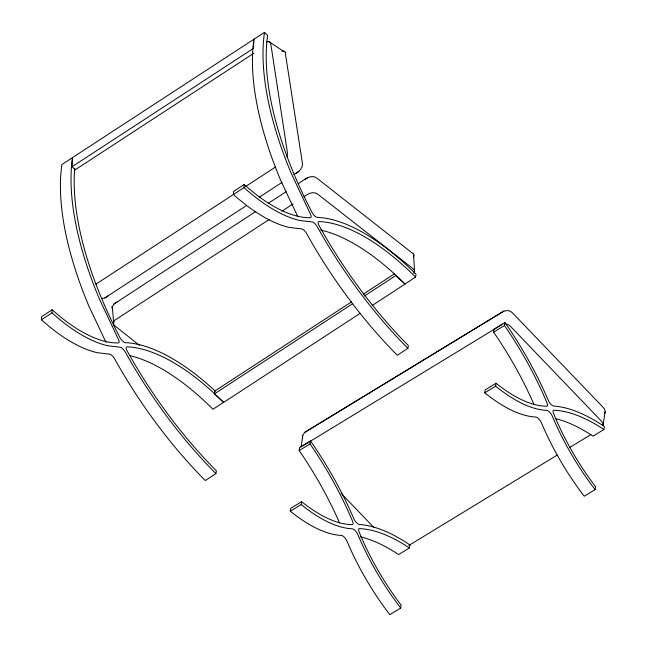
<?xml version="1.0" encoding="UTF-8"?>
<svg xmlns="http://www.w3.org/2000/svg" width="647" height="647" viewBox="0 0 647 647"><rect width="100%" height="100%" fill="white"/><g stroke="black" fill="none" stroke-linecap="round" stroke-linejoin="round"><path stroke-width="0.97" d="M254.109 53.078L75.23 169.789L72.084 166.708L72.48 157.617A259.876 114.6 56.9 0 0 99.379 298.979L118.716 339.95A3.809 1.674 56.9 0 1 118.28 342.95A142.785 62.969 56.9 0 1 52.172 309.776L41.578 316.69L41.416 319.772A147.605 65.088 56.9 0 0 97.268 352.696L109.61 354.127A6.341 2.798 56.9 0 1 114.673 358.923A259.876 114.6 56.9 0 0 205.293 480.535L215.888 473.62L216.373 470.854A255.055 112.473 56.9 0 1 126.917 350.561A3.809 1.674 56.9 0 1 127.071 346.857A188.706 83.22 56.9 0 1 223.555 402.369L212.96 409.276A188.706 83.22 56.9 0 0 129.578 355.567M41.416 319.772L52.011 312.857L52.172 309.776M95.877 284.195L244.016 187.59L244.178 184.508A142.785 62.969 56.9 0 0 310.285 217.683A3.809 1.674 56.9 0 0 310.73 214.683L291.385 173.711A259.876 114.6 56.9 0 1 264.486 32.35L61.886 164.532A259.876 114.6 56.9 0 0 88.785 305.894L105.979 342.312M360.314 313.245L223.619 402.426L214.343 393.926L214.764 391.079L351.45 301.898M310.479 440.914A193.526 82.865 58.7 0 1 353.731 518.514A6.341 2.717 58.7 0 0 359.457 524.482A193.526 82.865 58.7 0 1 409.899 544.911L409.454 547.936A188.706 80.802 58.7 0 0 359.481 528.631A3.809 1.626 58.7 0 0 359.004 531.624A142.785 61.133 58.7 0 0 401.116 605.099L400.687 608.026L389.809 614.65A147.605 63.196 58.7 0 1 347.115 541.474A6.341 2.717 58.7 0 0 341.309 535.425A147.605 63.196 58.7 0 1 290.309 511.203L290.738 508.291L301.615 501.668A142.785 61.133 58.7 0 0 352.259 524.596A3.809 1.626 58.7 0 0 352.664 521.522A188.706 80.802 58.7 0 0 310.034 443.931L310.479 440.914L299.601 447.538L299.157 450.555A188.706 80.802 58.7 0 1 339.538 522.881M301.09 447.037L302.78 435.455L304.543 432.487L500.576 313.067L503.892 311.094L507.944 310.511L510.79 311.482L512.925 313.334L602.964 407.165L604.654 409.292L605.074 411.735L603.101 425.249L602.681 422.806L600.99 420.679L510.952 326.848L508.825 324.988L505.978 324.026M290.309 511.203L301.187 504.579L301.615 501.668M504.919 322.513A193.526 82.865 58.7 0 1 548.171 400.105A6.341 2.717 58.7 0 0 553.897 406.073A193.526 82.865 58.7 0 1 604.338 426.502L603.894 429.527A188.706 80.802 58.7 0 0 553.921 410.222A3.809 1.626 58.7 0 0 553.444 413.223A142.785 61.133 58.7 0 0 595.555 486.698L595.127 489.617L584.249 496.241A147.605 63.196 58.7 0 1 541.555 423.065A6.341 2.717 58.7 0 0 535.748 417.024A147.605 63.196 58.7 0 1 484.749 392.794L485.177 389.882L496.055 383.259A142.785 61.133 58.7 0 0 546.699 406.187A3.809 1.626 58.7 0 0 547.103 403.121A188.706 80.802 58.7 0 0 504.474 325.522L504.919 322.513L494.041 329.137L493.596 332.154A188.706 80.802 58.7 0 1 533.977 404.48M484.749 392.794L495.626 386.17L496.055 383.259M320.605 230.081A188.706 83.22 56.9 0 1 404.973 284.009L415.56 277.094L416.037 274.312A193.526 85.347 56.9 0 0 317.548 217.4A6.341 2.798 56.9 0 1 311.903 212.2A255.055 112.473 56.9 0 1 267.64 35.448L264.486 32.35M244.178 184.508L233.583 191.415L233.421 194.496A147.605 65.088 56.9 0 0 289.274 227.42L301.623 228.86A6.341 2.798 56.9 0 1 306.678 233.656A259.876 114.6 56.9 0 0 397.298 355.26L407.893 348.353L408.386 345.579A255.055 112.473 56.9 0 1 318.922 225.293A3.809 1.674 56.9 0 1 319.076 221.581A188.706 83.22 56.9 0 1 415.56 277.094M287.025 157.253L287.478 152.999L270.947 44.902L270.381 42.751L268.901 41.554L266.613 41.909M117.156 301.914L113.969 304.025L112.335 306.815L113.84 325.029L139.331 345.272M113.314 322.918L114.948 320.136L269.419 219.357M413.263 257.304L414.137 255.824L413.562 253.535M413.773 273.293L414.598 271.902L413.619 255.8M604.646 413.401L605.584 411.824M295.776 173.428C299.553 171.415 303.273 167.524 302.351 162.915L285.246 52.666M72.084 166.708L253.503 48.347L253.891 39.265A259.876 114.6 56.9 0 0 280.79 180.618L297.555 216.13M245.286 186.724L275.671 166.894M101.797 298.445L104.838 297.968L246.644 205.447M259.318 197.214L282.1 182.317M293.916 174.609L298.979 171.309M113.969 304.025L255.783 211.512M268.424 203.223L286.168 191.682M298.469 183.619C303.742 180.376 310.956 173.17 317.248 178.435L413.093 253.689M282.076 211.1L293.051 203.934M304.025 196.777C307.81 193.574 313.884 190.663 318.219 194.545L412.285 268.093L414.064 269.799L414.598 271.902M363.266 294.191L394.484 273.827M214.343 393.926L352.728 303.637M364.536 295.938L395.762 275.565L405.03 284.073L372.122 305.538M104.838 297.968L108.049 295.905M304.883 179.437L308.109 177.367M304.543 432.487L503.892 311.094M302.57 446.001L501.918 324.6M299.157 450.555L310.034 443.931M493.596 332.154L504.474 325.522M408.896 545.405L557.326 455.011M569.409 447.659L590.986 434.517M409.454 547.936L398.576 554.56A188.706 80.802 58.7 0 0 360.428 536.881M603.894 429.527L593.016 436.151A188.706 80.802 58.7 0 0 555.813 418.706M282.027 51.299L283.984 51.008L285.594 52.302M268.901 41.554L283.766 51.469M341.309 493.54L374.112 527.726M111.818 306.783L112.392 309.072M302.262 435.366L302.723 438.019M495.626 386.17A147.605 63.196 58.7 0 0 546.626 410.392A6.341 2.717 58.7 0 1 552.433 416.442A147.605 63.196 58.7 0 0 595.127 489.617M301.187 504.579A147.605 63.196 58.7 0 0 352.186 528.801A6.341 2.717 58.7 0 1 357.993 534.843A147.605 63.196 58.7 0 0 400.687 608.026M215.888 473.62A259.876 114.6 56.9 0 1 125.267 352.017A6.341 2.798 56.9 0 0 120.205 347.213L107.863 345.781A147.605 65.088 56.9 0 1 52.011 312.857M215.419 391.265A193.526 85.347 56.9 0 0 125.534 342.675A6.341 2.798 56.9 0 1 119.889 337.475A255.055 112.473 56.9 0 1 74.753 168.252M407.893 348.353A259.876 114.6 56.9 0 1 317.273 226.741A6.341 2.798 56.9 0 0 312.218 221.945L299.868 220.514A147.605 65.088 56.9 0 1 244.016 187.59"/></g></svg>
